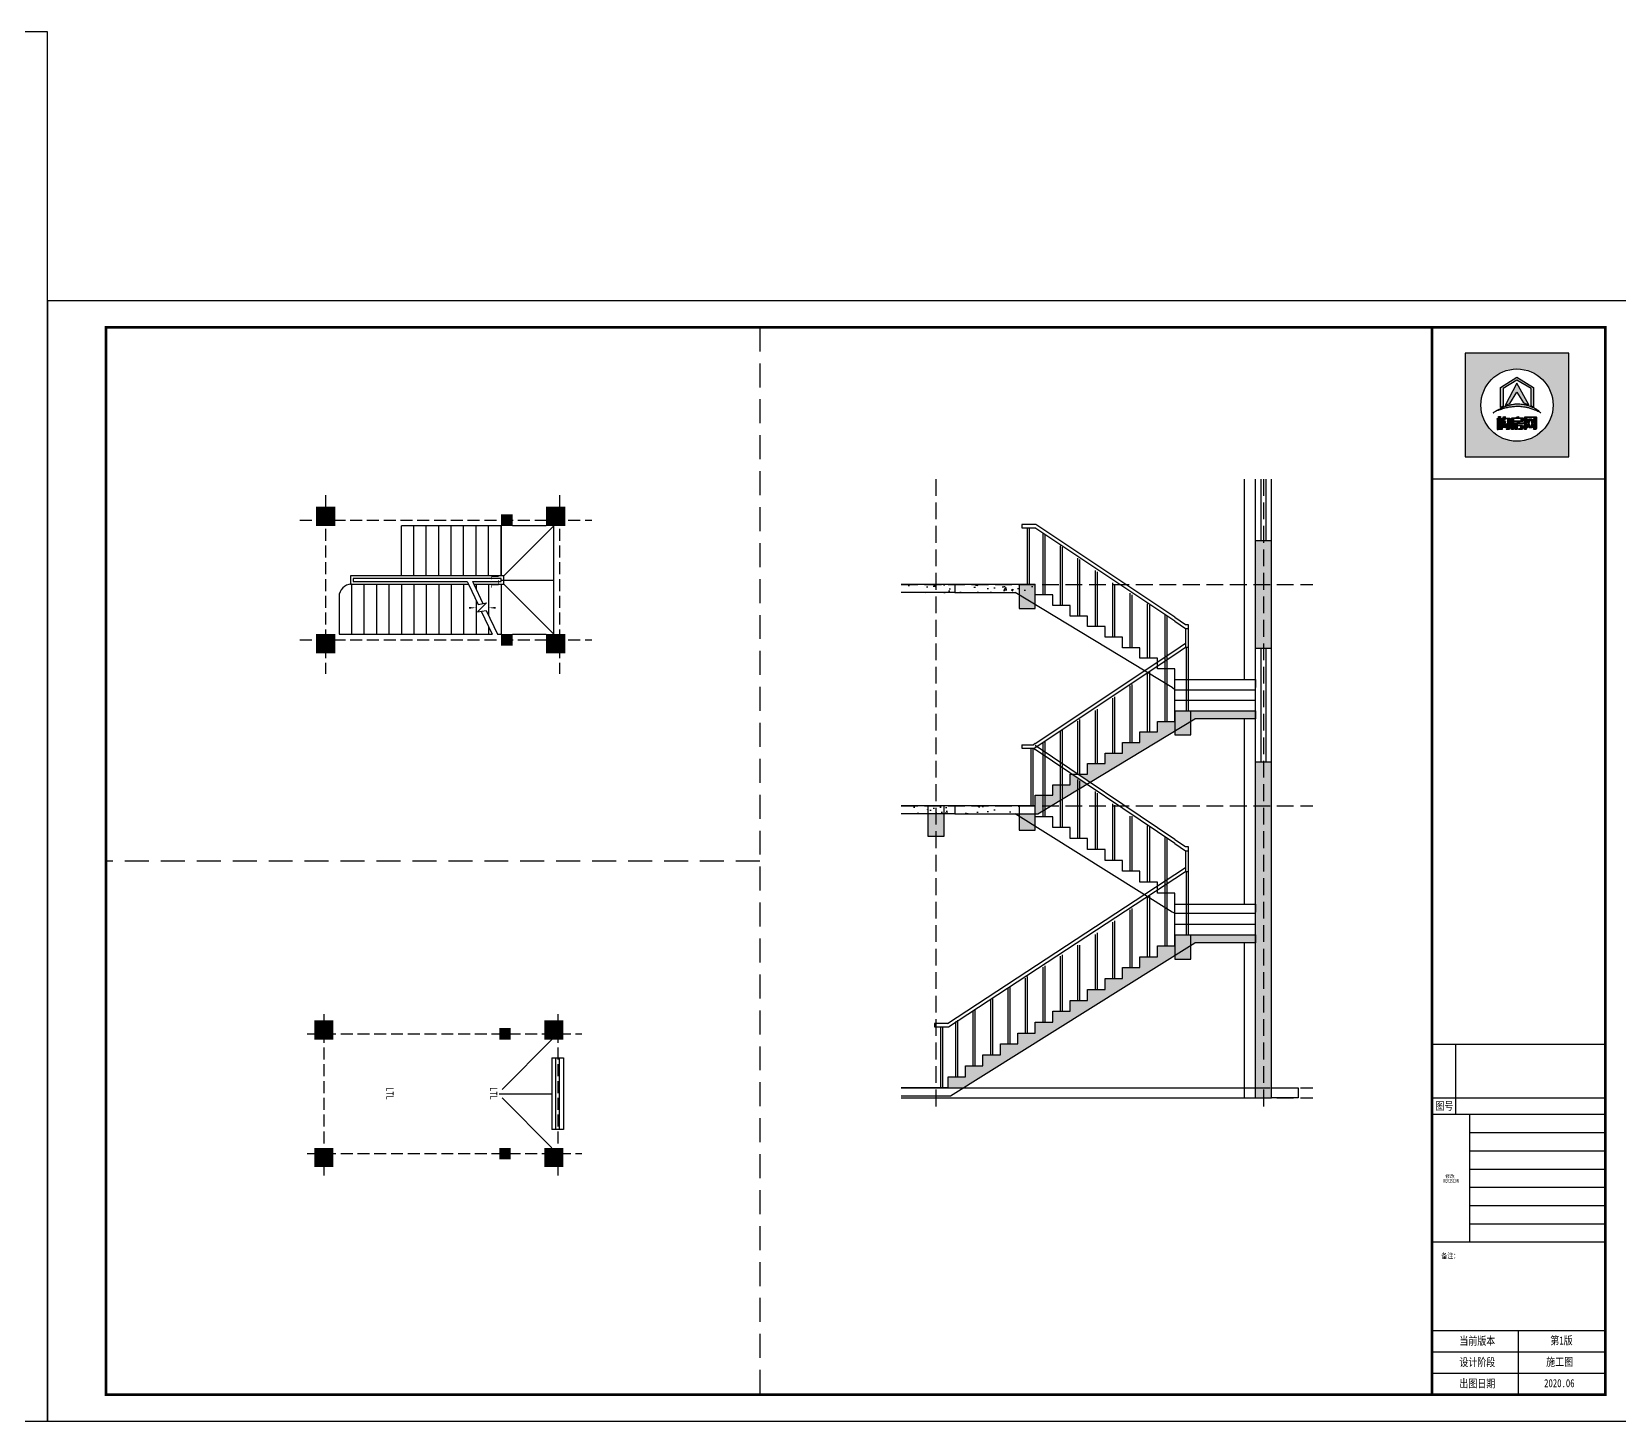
# Model space of a CAD drawing. Header units: millimetres. Extents: x -807114 to 146922, y -468455 to -61603.
# Drawn here: x 5640 to 38768, y -238672 to -209681 of the extents above; entities that cross this region are included whole.
import ezdxf
from ezdxf.enums import TextEntityAlignment as Align

# ---------------------------------------------------------------- set-up
doc = ezdxf.new("R2010")
doc.units = ezdxf.units.MM
doc.header["$LTSCALE"] = 1000
doc.linetypes.add('DASH', pattern=[0.35, 0.25, -0.1])
doc.linetypes.add('HIDDENX2', pattern=[0.75, 0.5, -0.25])
for name, color, linetype in [('PUB_TEXT', 3, 'Continuous'), ('PUB_TITLE', 4, 'Continuous'), ('建-剖-楼梯', 9, 'Continuous'), ('建-楼梯', 2, 'Continuous'), ('建-窗', 4, 'Continuous'), ('建-立-扶手', 3, 'Continuous'), ('建-立-栏杆', 163, 'Continuous'), ('建-立-楼梯', 2, 'Continuous'), ('建-箭头', 3, 'Continuous'), ('建-轴', 1, 'Continuous')]:
    doc.layers.add(name, color=color, linetype=linetype)
doc.layers.add('建-层线', color=251, linetype='Continuous', plot=False)
doc.styles.add('_宋体', font='', dxfattribs={"width": 0.8})
doc.styles.add('ZDBOX', font='simsun.ttc', dxfattribs={"width": 0.7})
doc.styles.add('宋体', font='simsun.ttc', dxfattribs={"width": 0.8})
doc.styles.get('_宋体').set_extended_font_data('SimSun')
pattern_1 = [(50, (81025.6, 0.16), (286.90407, -25.10085), [30, -330]), (355, (81025.6, 0.16), (-55.50053, 300.87685), [24, -264]), (100.4514, (81049.51, -1.93), (231.40375, 275.77582), [25.49608, -280.45684]), (46.1842, (81025.6, 80.16), (426.8964, -66.2076), [45, -495]), (96.6356, (81061.2, 74.64), (373.8651, 389.64715), [38.2441, -420.6852]), (351.1842, (81025.6, 80.16), (373.8648, 389.6474), [36, -396]), (21, (81065.6, 60.16), (238.76282, -161.04756), [30, -330]), (326, (81065.6, 60.16), (97.32613, 290.06), [24, -264]), (71.4514, (81085.5, 46.74), (336.08905, 129.0122), [25.49608, -280.45684]), (37.5, (81025.61, 0.16), (4.86394, 133.15754), [0, -260.8, 0, -268, 0, -265]), (7.5, (81025.6, 0.16), (105.227815, 157.764685), [0, -152.8, 0, -254.8, 0, -101]), (327.5, (80936.41, 0.16), (213.528974, -9.02195), [0, -100, 0, -312, 0, -414]), (317.5, (80896.4, 0.16), (233.27447, 40.042), [0, -130, 0, -207.2, 0, -294])]

# ---------------------------------------------------------------- blocks, each defined once
blk = doc.blocks.new('sadasfafa')
h = blk.add_hatch(color=252)
h.dxf.hatch_style = 1
h.paths.add_polyline_path([(1853311, -2488040), (1853311, -2490368), (1855639, -2490368), (1855639, -2488040)])
h.paths.add_polyline_path([(1855286, -2489204, 1), (1853664, -2489204, 1)], flags=16)
edge = h.paths.add_edge_path(flags=0)
edge.add_spline(control_points=[(1853945, -2489376), (1853935, -2489385), (1854022, -2489327), (1854064, -2489324), (1854178, -2489280), (1854273, -2489257), (1854375, -2489242), (1854470, -2489236), (1854555, -2489239), (1854630, -2489250), (1854700, -2489259), (1854781, -2489280), (1854854, -2489303), (1854917, -2489335), (1854967, -2489354), (1854993, -2489368), (1855014, -2489382), (1854982, -2489354), (1854965, -2489332), (1854910, -2489297), (1854854, -2489260), (1854784, -2489234), (1854713, -2489206), (1854640, -2489189), (1854569, -2489179), (1854497, -2489176), (1854414, -2489178), (1854321, -2489198), (1854229, -2489222), (1854147, -2489257), (1854080, -2489292), (1854021, -2489325), (1853977, -2489352), (1853953, -2489369), (1853945, -2489376)], knot_values=[0, 0, 0, 0, 114.670179, 423.637006, 763.89867, 1083.683754, 1343.405239, 1688.07646, 1952.326814, 2113.699055, 2375.693807, 2595.188681, 2872.839541, 3068.155951, 3238.592156, 3348.056762, 3361.095167, 3431.805845, 3527.265261, 3733.200323, 3952.805082, 4160.23278, 4398.128766, 4650.488133, 4837.16968, 5050.428326, 5308.684497, 5588.159898, 5913.430939, 6163.12325, 6398.139207, 6601.625078, 6772.549769, 6871.149972, 6871.149972, 6871.149972, 6871.149972], degree=3, periodic=1)
h.paths.add_polyline_path([(1854530, -2489580), (1854534, -2489580), (1854534, -2489603), (1854618, -2489603), (1854618, -2489621), (1854481, -2489621), (1854481, -2489650), (1854589, -2489650), (1854599, -2489656), (1854606, -2489666), (1854606, -2489733), (1854600, -2489742), (1854590, -2489750), (1854506, -2489750), (1854514, -2489740), (1854518, -2489731), (1854552, -2489731), (1854558, -2489728), (1854560, -2489721), (1854560, -2489675), (1854558, -2489670), (1854553, -2489667), (1854481, -2489667), (1854481, -2489750), (1854436, -2489750), (1854436, -2489626), (1854433, -2489621), (1854406, -2489621), (1854406, -2489603), (1854488, -2489603), (1854488, -2489590)], flags=0)
h.paths.add_polyline_path([(1854486, -2489468), (1854506, -2489461), (1854506, -2489485), (1854510, -2489489), (1854601, -2489489), (1854609, -2489494), (1854615, -2489502), (1854615, -2489556), (1854607, -2489564), (1854599, -2489569), (1854401, -2489569), (1854394, -2489573), (1854394, -2489750), (1854349, -2489750), (1854349, -2489504), (1854355, -2489495), (1854367, -2489489), (1854462, -2489489), (1854462, -2489474)], flags=0)
h.paths.add_polyline_path([(1854394, -2489554), (1854394, -2489512), (1854404, -2489506), (1854562, -2489506), (1854570, -2489513), (1854570, -2489554)], flags=0)
h.paths.add_polyline_path([(1854214, -2489569), (1854203, -2489632), (1854193, -2489683), (1854194, -2489689), (1854218, -2489689), (1854220, -2489683), (1854214, -2489633), (1854254, -2489614), (1854263, -2489686), (1854263, -2489700), (1854255, -2489709), (1854159, -2489709), (1854150, -2489702), (1854148, -2489692), (1854173, -2489569)], flags=0)
h.paths.add_polyline_path([(1854187, -2489466), (1854213, -2489458), (1854207, -2489496), (1854296, -2489496), (1854305, -2489498), (1854312, -2489505), (1854314, -2489513), (1854314, -2489733), (1854310, -2489741), (1854301, -2489750), (1854231, -2489750), (1854238, -2489741), (1854243, -2489730), (1854261, -2489730), (1854268, -2489727), (1854270, -2489720), (1854270, -2489531), (1854270, -2489526), (1854267, -2489521), (1854260, -2489516), (1854202, -2489516), (1854201, -2489534), (1854196, -2489558), (1854150, -2489558), (1854159, -2489535), (1854165, -2489504), (1854167, -2489471)], flags=0)
h.paths.add_polyline_path([(1854140, -2489544), (1854140, -2489750), (1854114, -2489750), (1854114, -2489544)], flags=0)
h.paths.add_polyline_path([(1854056, -2489544), (1854053, -2489750), (1854031, -2489750), (1854031, -2489544)], flags=0)
h.paths.add_polyline_path([(1854107, -2489459), (1854107, -2489508), (1854139, -2489508), (1854139, -2489527), (1854107, -2489527), (1854107, -2489750), (1854062, -2489750), (1854062, -2489527), (1854029, -2489527), (1854029, -2489508), (1854062, -2489508), (1854062, -2489459)], flags=0)
h.paths.add_polyline_path([(1854209, -2489211), (1854471, -2488714), (1854743, -2489200), (1854618, -2489155), (1854470, -2488913), (1854318, -2489172)], flags=0)
h.paths.add_polyline_path([(1854102, -2488808), (1854470, -2488575), (1854848, -2488810), (1854848, -2489247), (1854790, -2489223), (1854790, -2488832), (1854471, -2488643), (1854168, -2488829), (1854168, -2489231), (1854102, -2489257)], flags=0)
h.paths.add_polyline_path([(1854685, -2489750), (1854641, -2489750), (1854641, -2489488), (1854641, -2489484), (1854646, -2489475), (1854656, -2489467), (1854898, -2489467), (1854907, -2489471), (1854916, -2489478), (1854916, -2489731), (1854908, -2489743), (1854902, -2489750), (1854847, -2489750), (1854858, -2489732), (1854866, -2489731), (1854869, -2489724), (1854869, -2489718), (1854867, -2489718), (1854836, -2489718), (1854826, -2489684), (1854814, -2489718), (1854746, -2489718), (1854736, -2489684), (1854722, -2489718), (1854689, -2489718), (1854689, -2489709), (1854691, -2489709), (1854720, -2489621), (1854685, -2489512)], flags=0)
h.paths.add_polyline_path([(1854779, -2489518), (1854809, -2489621), (1854781, -2489709), (1854777, -2489709), (1854750, -2489621), (1854775, -2489518)], flags=0)
h = blk.add_hatch(color=7)
h.dxf.hatch_style = 1
h.paths.add_polyline_path([(1854102, -2489257), (1854168, -2489231), (1854168, -2488829), (1854471, -2488643), (1854790, -2488832), (1854790, -2489223), (1854848, -2489247), (1854848, -2488810), (1854470, -2488575), (1854102, -2488808)])
h = blk.add_hatch(color=7)
h.dxf.hatch_style = 1
h.paths.add_polyline_path([(1854318, -2489172), (1854470, -2488913), (1854618, -2489155), (1854743, -2489200), (1854471, -2488714), (1854209, -2489211)])
h = blk.add_hatch(color=7)
h.dxf.hatch_style = 1
edge = h.paths.add_edge_path()
edge.add_spline(control_points=[(1853945, -2489376), (1853953, -2489369), (1853977, -2489352), (1854021, -2489325), (1854080, -2489292), (1854147, -2489257), (1854229, -2489222), (1854321, -2489198), (1854414, -2489178), (1854497, -2489176), (1854569, -2489179), (1854640, -2489189), (1854713, -2489206), (1854784, -2489234), (1854854, -2489260), (1854910, -2489297), (1854965, -2489332), (1854982, -2489354), (1855014, -2489382), (1854993, -2489368), (1854967, -2489354), (1854917, -2489335), (1854854, -2489303), (1854781, -2489280), (1854700, -2489259), (1854630, -2489250), (1854555, -2489239), (1854470, -2489236), (1854375, -2489242), (1854273, -2489257), (1854178, -2489280), (1854064, -2489324), (1854022, -2489327), (1853935, -2489385), (1853945, -2489376)], knot_values=[0, 0, 0, 0, 98.600203, 269.524894, 473.010766, 708.026723, 957.719033, 1282.990074, 1562.465475, 1820.721647, 2033.980292, 2220.661839, 2473.021206, 2710.917192, 2918.34489, 3137.949649, 3343.884711, 3439.344127, 3510.054805, 3523.09321, 3632.557816, 3802.994021, 3998.310431, 4275.961291, 4495.456165, 4757.450917, 4918.823158, 5183.073513, 5527.744733, 5787.466218, 6107.251302, 6447.512966, 6756.479793, 6871.149972, 6871.149972, 6871.149972, 6871.149972], degree=3, periodic=1)
h = blk.add_hatch(color=7)
h.dxf.hatch_style = 1
h.paths.add_polyline_path([(1854062, -2489459), (1854062, -2489508), (1854029, -2489508), (1854029, -2489527), (1854062, -2489527), (1854062, -2489750), (1854107, -2489750), (1854107, -2489527), (1854139, -2489527), (1854139, -2489508), (1854107, -2489508), (1854107, -2489459)])
h = blk.add_hatch(color=7)
h.dxf.hatch_style = 1
h.paths.add_polyline_path([(1854031, -2489544), (1854031, -2489750), (1854053, -2489750), (1854056, -2489544)])
h = blk.add_hatch(color=7)
h.dxf.hatch_style = 1
h.paths.add_polyline_path([(1854114, -2489544), (1854114, -2489750), (1854140, -2489750), (1854140, -2489544)])
h = blk.add_hatch(color=7)
h.dxf.hatch_style = 1
h.paths.add_polyline_path([(1854167, -2489471), (1854165, -2489504), (1854159, -2489535), (1854150, -2489558), (1854196, -2489558), (1854201, -2489534), (1854202, -2489516), (1854260, -2489516), (1854267, -2489521), (1854270, -2489526), (1854270, -2489531), (1854270, -2489720), (1854268, -2489727), (1854261, -2489730), (1854243, -2489730), (1854238, -2489741), (1854231, -2489750), (1854301, -2489750), (1854310, -2489741), (1854314, -2489733), (1854314, -2489513), (1854312, -2489505), (1854305, -2489498), (1854296, -2489496), (1854207, -2489496), (1854213, -2489458), (1854187, -2489466)])
h = blk.add_hatch(color=7)
h.dxf.hatch_style = 1
h.paths.add_polyline_path([(1854462, -2489474), (1854462, -2489489), (1854367, -2489489), (1854355, -2489495), (1854349, -2489504), (1854349, -2489750), (1854394, -2489750), (1854394, -2489573), (1854401, -2489569), (1854599, -2489569), (1854607, -2489564), (1854615, -2489556), (1854615, -2489502), (1854609, -2489494), (1854601, -2489489), (1854510, -2489489), (1854506, -2489485), (1854506, -2489461), (1854486, -2489468)])
h.paths.add_polyline_path([(1854394, -2489554), (1854394, -2489512), (1854404, -2489506), (1854562, -2489506), (1854570, -2489513), (1854570, -2489554)], flags=16)
h = blk.add_hatch(color=7)
h.dxf.hatch_style = 1
h.paths.add_polyline_path([(1854685, -2489512), (1854685, -2489493), (1854693, -2489483), (1854862, -2489483), (1854869, -2489491), (1854869, -2489724), (1854866, -2489731), (1854858, -2489732), (1854847, -2489750), (1854902, -2489750), (1854908, -2489743), (1854916, -2489731), (1854916, -2489478), (1854907, -2489471), (1854898, -2489467), (1854656, -2489467), (1854646, -2489475), (1854641, -2489484), (1854641, -2489488), (1854641, -2489750), (1854685, -2489750)])
h = blk.add_hatch(color=7)
h.dxf.hatch_style = 1
h.paths.add_polyline_path([(1854866, -2489709), (1854840, -2489621), (1854866, -2489512), (1854836, -2489512), (1854824, -2489558), (1854808, -2489512), (1854745, -2489512), (1854734, -2489557), (1854719, -2489512), (1854689, -2489512), (1854720, -2489621), (1854691, -2489709), (1854689, -2489709), (1854689, -2489710), (1854689, -2489718), (1854722, -2489718), (1854736, -2489684), (1854746, -2489718), (1854814, -2489718), (1854826, -2489684), (1854836, -2489718), (1854867, -2489718), (1854867, -2489709)])
h.paths.add_polyline_path([(1854779, -2489518), (1854809, -2489621), (1854781, -2489709), (1854777, -2489709), (1854750, -2489621), (1854775, -2489518)], flags=16)
h = blk.add_hatch(color=7)
h.dxf.hatch_style = 1
h.paths.add_polyline_path([(1854173, -2489569), (1854148, -2489692), (1854150, -2489702), (1854159, -2489709), (1854255, -2489709), (1854263, -2489700), (1854263, -2489686), (1854254, -2489614), (1854214, -2489633), (1854220, -2489683), (1854218, -2489689), (1854194, -2489689), (1854193, -2489683), (1854203, -2489632), (1854214, -2489569)])
h = blk.add_hatch(color=7)
h.dxf.hatch_style = 1
h.paths.add_polyline_path([(1854488, -2489590), (1854488, -2489603), (1854406, -2489603), (1854406, -2489621), (1854433, -2489621), (1854436, -2489626), (1854436, -2489750), (1854481, -2489750), (1854481, -2489667), (1854553, -2489667), (1854558, -2489670), (1854560, -2489675), (1854560, -2489721), (1854558, -2489728), (1854552, -2489731), (1854518, -2489731), (1854514, -2489740), (1854506, -2489750), (1854590, -2489750), (1854600, -2489742), (1854606, -2489733), (1854606, -2489666), (1854599, -2489656), (1854589, -2489650), (1854481, -2489650), (1854481, -2489621), (1854618, -2489621), (1854618, -2489603), (1854534, -2489603), (1854534, -2489580), (1854530, -2489580)])
for points in [[(1855639, -2488040), (1853311, -2488040), (1853311, -2490368), (1855639, -2490368)], [(1854102, -2489257), (1854102, -2488808), (1854470, -2488575), (1854848, -2488810), (1854848, -2489247), (1854790, -2489223), (1854790, -2488832), (1854471, -2488643), (1854168, -2488829), (1854168, -2489231)], [(1854209, -2489211), (1854318, -2489172), (1854470, -2488913), (1854618, -2489155), (1854743, -2489200), (1854471, -2488714)], [(1854062, -2489459), (1854107, -2489459), (1854107, -2489508), (1854139, -2489508), (1854139, -2489527), (1854107, -2489527), (1854107, -2489750), (1854062, -2489750), (1854062, -2489527), (1854029, -2489527), (1854029, -2489508), (1854062, -2489508)], [(1854056, -2489544), (1854031, -2489544), (1854031, -2489750), (1854053, -2489750)], [(1854114, -2489544), (1854140, -2489544), (1854140, -2489750), (1854114, -2489750)], [(1854462, -2489474), (1854486, -2489468), (1854506, -2489461), (1854506, -2489485), (1854510, -2489489), (1854601, -2489489), (1854609, -2489494), (1854615, -2489502), (1854615, -2489556), (1854607, -2489564), (1854599, -2489569), (1854401, -2489569), (1854394, -2489573), (1854394, -2489750), (1854349, -2489750), (1854349, -2489504), (1854355, -2489495), (1854367, -2489489), (1854462, -2489489)], [(1854394, -2489554), (1854570, -2489554), (1854570, -2489513), (1854562, -2489506), (1854404, -2489506), (1854394, -2489512)], [(1854641, -2489750), (1854641, -2489488), (1854641, -2489484), (1854646, -2489475), (1854656, -2489467), (1854898, -2489467), (1854907, -2489471), (1854916, -2489478), (1854916, -2489731), (1854908, -2489743), (1854902, -2489750), (1854847, -2489750), (1854858, -2489732), (1854866, -2489731), (1854869, -2489724), (1854869, -2489491), (1854862, -2489483), (1854693, -2489483), (1854685, -2489493), (1854685, -2489750)], [(1854775, -2489518), (1854779, -2489518), (1854809, -2489621), (1854781, -2489709), (1854777, -2489709), (1854750, -2489621)], [(1854488, -2489590), (1854530, -2489580), (1854534, -2489580), (1854534, -2489603), (1854618, -2489603), (1854618, -2489621), (1854481, -2489621), (1854481, -2489650), (1854589, -2489650), (1854599, -2489656), (1854606, -2489666), (1854606, -2489733), (1854600, -2489742), (1854590, -2489750), (1854506, -2489750), (1854514, -2489740), (1854518, -2489731), (1854552, -2489731), (1854558, -2489728), (1854560, -2489721), (1854560, -2489675), (1854558, -2489670), (1854553, -2489667), (1854481, -2489667), (1854481, -2489750), (1854436, -2489750), (1854436, -2489626), (1854433, -2489621), (1854406, -2489621), (1854406, -2489603), (1854488, -2489603)]]:
    blk.add_lwpolyline(points, close=True)
for points in [[(1854167, -2489471), (1854187, -2489466), (1854213, -2489458), (1854207, -2489496), (1854296, -2489496), (1854305, -2489498), (1854312, -2489505), (1854314, -2489513), (1854314, -2489733), (1854310, -2489741), (1854301, -2489750), (1854231, -2489750), (1854238, -2489741), (1854243, -2489730), (1854261, -2489730), (1854268, -2489727), (1854270, -2489720), (1854270, -2489531), (1854270, -2489526), (1854267, -2489521), (1854260, -2489516), (1854202, -2489516), (1854201, -2489534), (1854196, -2489558), (1854150, -2489558), (1854150, -2489558), (1854159, -2489535), (1854165, -2489504), (1854167, -2489471)], [(1854866, -2489709), (1854866, -2489709), (1854867, -2489709), (1854867, -2489718), (1854836, -2489718), (1854826, -2489684), (1854814, -2489718), (1854746, -2489718), (1854736, -2489684), (1854722, -2489718), (1854689, -2489718), (1854689, -2489710), (1854689, -2489709), (1854691, -2489709), (1854720, -2489621), (1854689, -2489512)], [(1854173, -2489569), (1854214, -2489569), (1854203, -2489632), (1854193, -2489683), (1854194, -2489689), (1854218, -2489689), (1854220, -2489683), (1854214, -2489633), (1854254, -2489614), (1854263, -2489686), (1854263, -2489700), (1854255, -2489709), (1854159, -2489709), (1854150, -2489702), (1854148, -2489692), (1854173, -2489569)]]:
    blk.add_lwpolyline(points)
at = {"color": 7}
blk.add_lwpolyline([(1854689, -2489512), (1854719, -2489512), (1854734, -2489557), (1854745, -2489512), (1854808, -2489512), (1854824, -2489558), (1854836, -2489512), (1854866, -2489512), (1854840, -2489621), (1854866, -2489709)], dxfattribs=at)
blk.add_circle((1854475, -2489204), 811)
at = {"start_tangent": (-0.74079, -0.671736), "end_tangent": (-0.74079, -0.671736)}
blk.add_spline([(1853945, -2489376), (1853977, -2489357), (1854071, -2489318), (1854178, -2489282), (1854280, -2489257), (1854365, -2489245), (1854479, -2489238), (1854566, -2489241), (1854619, -2489248), (1854704, -2489261), (1854775, -2489279), (1854861, -2489308), (1854920, -2489335), (1854972, -2489357), (1855003, -2489375), (1855007, -2489377), (1854990, -2489361), (1854968, -2489339), (1854913, -2489299), (1854851, -2489261), (1854787, -2489235), (1854714, -2489208), (1854633, -2489189), (1854572, -2489180), (1854501, -2489177), (1854416, -2489181), (1854326, -2489198), (1854222, -2489227), (1854146, -2489259), (1854077, -2489294), (1854019, -2489327), (1853971, -2489357), (1853945, -2489376)], degree=3, dxfattribs=at)
blk = doc.blocks.new('WINDOW2DLIB$DYNSTYLE$00000005')
at = {"color": 0}
for points in [[(-0.5, 0.5), (-0.5, -0.5)], [(-0.5, 0.5), (0.5, 0.5)], [(0.5, -0.5), (0.5, 0.5)], [(0.5, 0.167), (-0.5, 0.167)], [(0.5, -0.167), (-0.5, -0.167)], [(-0.5, -0.5), (0.5, -0.5)]]:
    blk.add_lwpolyline(points, dxfattribs=at)
blk = doc.blocks.new('afasdfasdfasdff')
h = blk.add_hatch()
h.set_pattern_fill('AR-SAND', color=251, scale=30)
h.set_pattern_definition([(37.5, (81025.606, 0.16), (-2.400047, 73.411986), [0, -57.912, 0, -64.77, 0, -61.9125]), (7.5, (81025.61, 0.16), (67.428492, 107.523765), [0, -31.242, 0, -52.197, 0, -20.0025]), (327.5, (80978.74, 0.16), (118.648856, 0.215578), [0, -19.05, 0, -68.58, 0, -89.535]), (317.5, (80978.74, 0.16), (114.53347, 33.4394), [0, -9.525, 0, -44.958, 0, -51.435])])
h.paths.add_polyline_path([(31775, -231062), (31535, -231062), (31535, -231212), (31775, -231212)])
h.paths.add_polyline_path([(31535, -228905), (31535, -231062), (31775, -231062), (31775, -226862), (31535, -226862), (31535, -228325), (31535, -228445), (31535, -228461), (31535, -228623), (31535, -228785)])
h.paths.add_polyline_path([(31535, -226212), (31535, -226862), (31775, -226862), (31775, -226212), (31695, -226212), (31615, -226212)])
h.paths.add_polyline_path([(31775, -224512), (31775, -223562), (31535, -223562), (31535, -224512), (31615, -224512), (31695, -224512)])
h.paths.add_polyline_path([(31775, -223562), (31775, -222912), (31695, -222912), (31615, -222912), (31535, -222912), (31535, -223562)])
h = blk.add_hatch()
h.set_pattern_fill('混凝土', color=253, scale=40, pattern_type=2)
h.set_pattern_definition(pattern_1)
edge = h.paths.add_edge_path()
edge.add_line((26256, -223562), (27055, -223562))
edge.add_line((27957, -223682), (27055, -223682))
edge.add_line((27055, -223682), (27055, -223562))
edge.add_line((27055, -223562), (28255, -223562))
edge.add_line((28255, -223562), (28255, -223656))
edge.add_line((26256, -223682), (27055, -223682))
h = blk.add_hatch()
h.set_pattern_fill('混凝土', color=253, scale=40)
h.set_pattern_definition(pattern_1)
h.paths.add_polyline_path([(26655, -227312), (26895, -227312), (26895, -226982), (26655, -226982)])
h.paths.add_polyline_path([(28015, -227222), (28255, -227222), (28255, -227168), (28015, -227018)])
h.paths.add_polyline_path([(28255, -227024), (28255, -226982), (28015, -226982), (28015, -227018), (28255, -227168)])
h.paths.add_polyline_path([(30190, -228948), (30075, -228948), (30075, -229110), (29960, -229110), (29930, -229110), (29815, -229110), (29815, -229273), (29700, -229273), (29670, -229273), (29555, -229273), (29555, -229436), (29440, -229436), (29410, -229436), (29295, -229436), (29295, -229598), (29180, -229598), (29150, -229598), (29035, -229598), (29035, -229761), (28920, -229761), (28890, -229761), (28775, -229761), (28775, -229923), (28660, -229923), (28630, -229923), (28515, -229923), (28515, -230086), (28400, -230086), (28370, -230086), (28255, -230086), (28255, -230249), (28140, -230249), (28110, -230249), (27995, -230249), (27995, -230411), (27880, -230411), (27850, -230411), (27735, -230411), (27735, -230574), (27620, -230574), (27590, -230574), (27475, -230574), (27475, -230736), (27360, -230736), (27330, -230736), (27215, -230736), (27215, -230899), (27100, -230899), (27070, -230899), (26955, -230899), (26955, -231062), (27185, -231062), (30335, -229091), (30335, -228948), (30220, -228948)])
h.paths.add_polyline_path([(30335, -229145), (30575, -229145), (30575, -228941), (30335, -229091)])
h.paths.add_polyline_path([(30575, -228785), (30535, -228785), (30505, -228785), (30335, -228785), (30335, -228905), (30335, -228948), (30335, -229091), (30575, -228941)])
h.paths.add_polyline_path([(30633, -228905), (31375, -228905), (31375, -228785), (30575, -228785), (30575, -228941)])
h.paths.add_polyline_path([(31535, -228905), (31535, -228785), (31375, -228785), (31375, -228905)])
h.paths.add_polyline_path([(28255, -223719), (28255, -223656), (28255, -223562), (28166, -223562), (28136, -223562), (28015, -223562), (28015, -223717), (28255, -223862)])
h.paths.add_polyline_path([(28015, -223922), (28255, -223922), (28255, -223862), (28015, -223717)])
h.paths.add_polyline_path([(30335, -225806), (30575, -225806), (30575, -225601), (30335, -225746)])
h.paths.add_polyline_path([(30575, -225446), (30535, -225446), (30505, -225446), (30335, -225446), (30335, -225540), (30335, -225603), (30335, -225746), (30575, -225601)])
h.paths.add_polyline_path([(30633, -225566), (31375, -225566), (31535, -225566), (31535, -225446), (30575, -225446), (30575, -225601)])
h.paths.add_polyline_path([(30190, -225603), (30075, -225603), (30075, -225760), (29960, -225760), (29930, -225760), (29815, -225760), (29815, -225918), (29700, -225918), (29670, -225918), (29555, -225918), (29555, -226075), (29440, -226075), (29410, -226075), (29295, -226075), (29295, -226232), (29180, -226232), (29150, -226232), (29035, -226232), (29035, -226390), (28920, -226390), (28891, -226390), (29071, -226511), (30335, -225746), (30335, -225603), (30220, -225603)])
h.paths.add_polyline_path([(28890, -226620), (28920, -226602), (29024, -226539), (28801, -226390), (28775, -226390), (28775, -226547), (28660, -226547), (28660, -226760)])
h.paths.add_polyline_path([(28630, -226778), (28630, -226547), (28515, -226547), (28515, -226704), (28400, -226704), (28400, -226862), (28491, -226862)])
h.paths.add_polyline_path([(28255, -226704), (28255, -226862), (28370, -226862), (28370, -226704)])
h.paths.add_polyline_path([(28370, -226862), (28255, -226862), (28255, -226982), (28293, -226982), (28370, -226935)])
h = blk.add_hatch()
h.set_pattern_fill('混凝土', color=253, scale=40, pattern_type=2)
h.set_pattern_definition(pattern_1)
edge = h.paths.add_edge_path()
edge.add_line((26256, -226982), (27055, -226982))
edge.add_line((26256, -226862), (27055, -226862))
edge.add_line((28255, -226982), (27055, -226982))
edge.add_line((27055, -226982), (27055, -226862))
edge.add_line((27055, -226862), (28255, -226862))
for p, q in [((31375, -224978), (31375, -221991)), ((31535, -231212), (31535, -221991)), ((31775, -231212), (31775, -221991)), ((31775, -222462), (31775, -221991)), ((27055, -223562), (26256, -223562)), ((28015, -223562), (28015, -223922)), ((28255, -223922), (28255, -223562)), ((27055, -223682), (26256, -223682)), ((28015, -223922), (28255, -223922)), ((30335, -225446), (30335, -224978)), ((30335, -225132), (31535, -225132)), ((30335, -225289), (31535, -225289)), ((30335, -225446), (31535, -225446)), ((30335, -225446), (30335, -225806)), ((30575, -225806), (30575, -225446)), ((31375, -228325), (31375, -225566)), ((30335, -225806), (30575, -225806)), ((27055, -226862), (26256, -226862)), ((26655, -226862), (26655, -227312)), ((26895, -227312), (26895, -226862)), ((28015, -226862), (28015, -227222)), ((28255, -227222), (28255, -226862)), ((27055, -226982), (26256, -226982)), ((26655, -227312), (26895, -227312)), ((28015, -227222), (28255, -227222)), ((30335, -228785), (30335, -228325)), ((30335, -228461), (31535, -228461)), ((30335, -228623), (31535, -228623)), ((30335, -228785), (31535, -228785)), ((30335, -228785), (30335, -229145)), ((30575, -229145), (30575, -228785)), ((31375, -231212), (31375, -228905)), ((30335, -229145), (30575, -229145)), ((26256, -231062), (31535, -231062)), ((31775, -231062), (32175, -231062)), ((32175, -231062), (32175, -231212)), ((26256, -231212), (31775, -231212)), ((32175, -231212), (31775, -231212))]:
    blk.add_line(p, q)
at = {"color": 4}
for p, q in [((31615, -221991), (31615, -222912)), ((31695, -222912), (31695, -221991)), ((31615, -224512), (31615, -226212)), ((31695, -226212), (31695, -224512))]:
    blk.add_line(p, q, dxfattribs=at)
for points in [[(31775, -222912), (31535, -222912)], [(31535, -224512), (31775, -224512)], [(31775, -226212), (31535, -226212)]]:
    blk.add_lwpolyline(points, dxfattribs=at)
at = {"layer": '建-剖-楼梯'}
for p, q in [((30335, -224978), (31535, -224978)), ((30335, -228325), (31535, -228325)), ((30335, -228445), (30335, -228325)), ((31535, -228325), (31535, -228445))]:
    blk.add_line(p, q, dxfattribs=at)
at = {"layer": '建-剖-楼梯', "color": 4}
blk.add_line((31535, -224978), (31535, -225098), dxfattribs=at)
at = {"layer": '建-剖-楼梯'}
for points in [[(28255, -223656), (28255, -223562), (27055, -223562), (27055, -223682), (27957, -223682)], [(30335, -225132), (30297, -225098), (27957, -223682)], [(28255, -226862), (28255, -226704), (28515, -226704), (28515, -226547), (28775, -226547), (28775, -226390), (29035, -226390), (29035, -226232), (29295, -226232), (29295, -226075), (29555, -226075), (29555, -225918), (29815, -225918), (29815, -225760), (30075, -225760), (30075, -225603), (30335, -225603), (30335, -225446)], [(30335, -225540), (30335, -225446), (31535, -225446), (31535, -225566), (30633, -225566)], [(28255, -226982), (28293, -226982), (30633, -225566)], [(28255, -226982), (28255, -226862), (27055, -226862), (27055, -226982), (28255, -226982)], [(28255, -226862), (27055, -226862), (27055, -226982), (28255, -226982)], [(26955, -231062), (26955, -230899), (27215, -230899), (27215, -230736), (27475, -230736), (27475, -230574), (27735, -230574), (27735, -230411), (27995, -230411), (27995, -230249), (28255, -230249), (28255, -230086), (28515, -230086), (28515, -229923), (28775, -229923), (28775, -229761), (29035, -229761), (29035, -229598), (29295, -229598), (29295, -229436), (29555, -229436), (29555, -229273), (29815, -229273), (29815, -229110), (30075, -229110), (30075, -228948), (30335, -228948), (30335, -228785)], [(30335, -228905), (30335, -228785), (31535, -228785), (31535, -228905), (30633, -228905)], [(26955, -231182), (26993, -231182), (30633, -228905)], [(26955, -231062), (26256, -231062)], [(26256, -231182), (26955, -231182)]]:
    blk.add_lwpolyline(points, dxfattribs=at)
at = {"layer": '建-层线', "color": 252, "linetype": 'DASH'}
for p, q in [((26256, -223562), (32394, -223562)), ((26256, -226862), (32394, -226862)), ((26256, -231062), (32394, -231062)), ((26256, -231212), (32394, -231212))]:
    blk.add_line(p, q, dxfattribs=at)
at = {"layer": '建-立-扶手'}
for p, q in [((30335, -224110), (28248, -222717)), ((30335, -224050), (28263, -222667)), ((30335, -224050), (30495, -224157)), ((30335, -224110), (30495, -224217)), ((30495, -224157), (30535, -224157)), ((30495, -224217), (30535, -224217)), ((30495, -224217), (30495, -224499)), ((30535, -224157), (30535, -224217)), ((30535, -224217), (30535, -224499)), ((28255, -225934), (30335, -224546)), ((30335, -224546), (30495, -224439)), ((30335, -224606), (30495, -224499)), ((30495, -224499), (30535, -224499)), ((28255, -225994), (30335, -224606)), ((28055, -225953), (28227, -225953)), ((28055, -225953), (28055, -226003)), ((28255, -225934), (28227, -225953)), ((30335, -227363), (28255, -225962)), ((28255, -225962), (28279, -225978)), ((28055, -226003), (28242, -226003)), ((28227, -226003), (28255, -226022)), ((28255, -225994), (28242, -226003)), ((30335, -227423), (28255, -226022)), ((30335, -227363), (30495, -227470)), ((30335, -227423), (30495, -227530)), ((30495, -227470), (30535, -227470)), ((30495, -227530), (30535, -227530)), ((30495, -227530), (30495, -227840)), ((30535, -227470), (30535, -227530)), ((30535, -227530), (30535, -227840)), ((30335, -227885), (30495, -227780)), ((30335, -227945), (30495, -227840)), ((30495, -227840), (30535, -227840)), ((26948, -230104), (30335, -227885)), ((26963, -230154), (30335, -227945))]:
    blk.add_line(p, q, dxfattribs=at)
for points in [[(28263, -222667), (28055, -222667), (28055, -222717), (28248, -222717)], [(26948, -230104), (26755, -230104), (26755, -230154), (26963, -230154)]]:
    blk.add_lwpolyline(points, dxfattribs=at)
at = {"layer": '建-立-栏杆'}
for p, q in [((28136, -222717), (28136, -223562)), ((28166, -222717), (28166, -223562)), ((28370, -223719), (28370, -222803)), ((28400, -223719), (28400, -222824)), ((28630, -223876), (28630, -222986)), ((28660, -223876), (28660, -223007)), ((28890, -224034), (28890, -223169)), ((28920, -224034), (28920, -223191)), ((29150, -224191), (29150, -223353)), ((29180, -224191), (29180, -223374)), ((29410, -224348), (29410, -223536)), ((29440, -224348), (29440, -223557)), ((29670, -224506), (29670, -223693)), ((29700, -224506), (29700, -223715)), ((29930, -224663), (29930, -223851)), ((29960, -224663), (29960, -223872)), ((30190, -224820), (30190, -224008)), ((30220, -224820), (30220, -224029)), ((30505, -224499), (30505, -225446)), ((30535, -224499), (30535, -225446)), ((30190, -225603), (30190, -224708)), ((30220, -225603), (30220, -224687)), ((29930, -225760), (29930, -224891)), ((29960, -225760), (29960, -224870)), ((29410, -226075), (29410, -225258)), ((29440, -226075), (29440, -225237)), ((29670, -225918), (29670, -225075)), ((29700, -225918), (29700, -225053)), ((29150, -226232), (29150, -225441)), ((29180, -226232), (29180, -225420)), ((28660, -226547), (28660, -225735)), ((28890, -226390), (28890, -225599)), ((28920, -226390), (28920, -225577)), ((28370, -226704), (28370, -225913)), ((28400, -226704), (28400, -225892)), ((28630, -226547), (28630, -225756)), ((28187, -226003), (28187, -226862)), ((28217, -226003), (28217, -226862)), ((28370, -227024), (28370, -226102)), ((28400, -227024), (28400, -226124)), ((28630, -227187), (28630, -226285)), ((28660, -227187), (28660, -226306)), ((28890, -227350), (28890, -226468)), ((28920, -227350), (28920, -226489)), ((29150, -227512), (29150, -226650)), ((29180, -227512), (29180, -226671)), ((29410, -227675), (29410, -226833)), ((29440, -227675), (29440, -226854)), ((29670, -227837), (29670, -227016)), ((29700, -227837), (29700, -227017)), ((29930, -228000), (29930, -227158)), ((29960, -228000), (29960, -227179)), ((30190, -228163), (30190, -227321)), ((30220, -228163), (30220, -227342)), ((30505, -227840), (30505, -228785)), ((30535, -227840), (30535, -228785)), ((30190, -228948), (30190, -228047)), ((30220, -228948), (30220, -228026)), ((29930, -229110), (29930, -228230)), ((29960, -229110), (29960, -228209)), ((29440, -229436), (29440, -228574)), ((29670, -229273), (29670, -228412)), ((29700, -229273), (29700, -228391)), ((29150, -229598), (29150, -228777)), ((29180, -229598), (29180, -228756)), ((29410, -229436), (29410, -228595)), ((28890, -229761), (28890, -228940)), ((28920, -229761), (28920, -228939)), ((28370, -230086), (28370, -229265)), ((28400, -230086), (28400, -229244)), ((28630, -229923), (28630, -229103)), ((28660, -229923), (28660, -229082)), ((28110, -230249), (28110, -229428)), ((28140, -230249), (28140, -229407)), ((27590, -230574), (27590, -229753)), ((27620, -230574), (27620, -229732)), ((27850, -230411), (27850, -229590)), ((27880, -230411), (27880, -229569)), ((27330, -230736), (27330, -229916)), ((27360, -230736), (27360, -229895)), ((26844, -230154), (26844, -231062)), ((26874, -230154), (26874, -231062)), ((27070, -230899), (27070, -230078)), ((27100, -230899), (27100, -230057))]:
    blk.add_line(p, q, dxfattribs=at)
at = {"layer": '建-立-楼梯'}
for points in [[(30335, -224978), (30335, -224820), (30075, -224820), (30075, -224663), (29815, -224663), (29815, -224506), (29555, -224506), (29555, -224348), (29295, -224348), (29295, -224191), (29035, -224191), (29035, -224034), (28775, -224034), (28775, -223876), (28515, -223876), (28515, -223719), (28255, -223719), (28255, -223562)], [(30335, -228325), (30335, -228163), (30075, -228163), (30075, -228000), (29815, -228000), (29815, -227837), (29555, -227837), (29555, -227675), (29295, -227675), (29295, -227512), (29035, -227512), (29035, -227350), (28775, -227350), (28775, -227187), (28515, -227187), (28515, -227024), (28255, -227024), (28255, -226862)], [(30335, -228461), (30297, -228445), (27957, -226982)]]:
    blk.add_lwpolyline(points, dxfattribs=at)
at = {"layer": '建-轴', "linetype": 'DASH'}
for p, q in [((26775, -221991), (26775, -231435)), ((31655, -221991), (31655, -231435))]:
    blk.add_line(p, q, dxfattribs=at)

msp = doc.modelspace()

# ---------------------------------------------------------------- hatches: boundary and pattern name
h = msp.add_hatch(color=251)
h.dxf.hatch_style = 1
h.paths.add_polyline_path([(11572.8, -219590.1), (11572.8, -219990.1), (11972.8, -219990.1), (11972.8, -219590.1)])
h = msp.add_hatch(color=251)
h.dxf.hatch_style = 1
h.paths.add_polyline_path([(16372.8, -219590.1), (16772.8, -219590.1), (16772.8, -219990.1), (16372.8, -219990.1)])
h = msp.add_hatch(color=256)
h.dxf.hatch_style = 1
h.paths.add_polyline_path([(15432.8, -219990.1), (15672.8, -219990.1), (15672.8, -219750.1), (15432.8, -219750.1)])
h = msp.add_hatch(color=251)
h.dxf.hatch_style = 1
h.paths.add_polyline_path([(11572.8, -222250.1), (11572.8, -222650.1), (11972.8, -222650.1), (11972.8, -222250.1)])
h = msp.add_hatch(color=256)
h.dxf.hatch_style = 1
h.paths.add_polyline_path([(15432.8, -222490.1), (15672.8, -222490.1), (15672.8, -222250.1), (15432.8, -222250.1)])
h = msp.add_hatch(color=251)
h.dxf.hatch_style = 1
h.paths.add_polyline_path([(16372.8, -222250.1), (16772.8, -222250.1), (16772.8, -222650.1), (16372.8, -222650.1)])
h = msp.add_hatch(color=251)
h.dxf.hatch_style = 1
h.paths.add_polyline_path([(11535.9, -230307.8), (11535.9, -230707.8), (11935.9, -230707.8), (11935.9, -230307.8)])
h = msp.add_hatch(color=256)
h.dxf.hatch_style = 1
h.paths.add_polyline_path([(15395.9, -230707.8), (15635.9, -230707.8), (15635.9, -230467.8), (15395.9, -230467.8)])
h = msp.add_hatch(color=251)
h.dxf.hatch_style = 1
h.paths.add_polyline_path([(16335.9, -230307.8), (16735.9, -230307.8), (16735.9, -230707.8), (16335.9, -230707.8)])
h = msp.add_hatch(color=251)
h.dxf.hatch_style = 1
h.paths.add_polyline_path([(11535.9, -232967.8), (11535.9, -233367.8), (11935.9, -233367.8), (11935.9, -232967.8)])
h = msp.add_hatch(color=256)
h.dxf.hatch_style = 1
h.paths.add_polyline_path([(15395.9, -233207.8), (15635.9, -233207.8), (15635.9, -232967.8), (15395.9, -232967.8)])
h = msp.add_hatch(color=251)
h.dxf.hatch_style = 1
h.paths.add_polyline_path([(16335.9, -232967.8), (16735.9, -232967.8), (16735.9, -233367.8), (16335.9, -233367.8)])

# ---------------------------------------------------------------- linework, layer by layer
at = {"color": 252, "linetype": 'HIDDENX2'}
for p, q in [((20834.8, -215850.5), (20834.8, -238115.6)), ((20834.8, -226983), (7188, -226983))]:
    msp.add_line(p, q, dxfattribs=at)
for p, q in [((35358.2, -232271), (35358.2, -230809.8)), ((34857.2, -231923.1), (38475.3, -231923.1))]:
    msp.add_line(p, q)
at = {"const_width": 27.8}
for points in [[(34857.2, -219012.6), (38475.3, -219012.6)], [(34857.2, -230809.8), (38475.3, -230809.8)], [(34857.2, -232271), (38475.3, -232271)], [(34857.2, -234930.6), (38475.3, -234930.6)]]:
    msp.add_lwpolyline(points, dxfattribs=at)
at = {"layer": 'PUB_TITLE'}
for p, q in [((34857.2, -236779.7), (38475.3, -236779.7)), ((36666.2, -238115.6), (36666.2, -236779.7)), ((34857.2, -237225), (38475.3, -237225)), ((34857.2, -237670.3), (38475.3, -237670.3))]:
    msp.add_line(p, q, dxfattribs=at)
for points in [[(-35033.5, -238672.2), (5968.2, -238672.2), (5968.2, -209681.1), (-35033.5, -209681.1)], [(5968.2, -238672.2), (39031.9, -238672.2), (39031.9, -215293.8), (5968.2, -215293.8)], [(7188, -238115.6), (38475.3, -238115.6), (38475.3, -215850.5), (7188, -215850.5)]]:
    msp.add_lwpolyline(points, close=True, dxfattribs=at)
at = {"layer": 'PUB_TITLE', "const_width": 55.7}
msp.add_lwpolyline([(7188, -238115.6), (38475.3, -238115.6), (38475.3, -215850.5), (7188, -215850.5)], close=True, dxfattribs=at)
msp.add_lwpolyline([(34857.2, -238115.6), (34857.2, -215850.5)], dxfattribs=at)
at = {"layer": 'PUB_TITLE'}
msp.add_lwpolyline([(34857.2, -234930.6), (38475.3, -234930.6)], dxfattribs=at)
for points in [[(35644.4, -232271), (35644.4, -232271), (35644.4, -234913.9), (35644.4, -234913.9)], [(35644.4, -232650.9), (35644.4, -232650.9), (37752.9, -232650.9), (38475.3, -232650.9)], [(35644.4, -233030.9), (35644.4, -233030.9), (37752.9, -233030.9), (38475.3, -233030.9)], [(35644.4, -233410.8), (35644.4, -233410.8), (37752.9, -233410.8), (38475.3, -233410.8)], [(35644.4, -233790.7), (35644.4, -233790.7), (37752.9, -233790.7), (38475.3, -233790.7)], [(35644.4, -234170.7), (35644.4, -234170.7), (37752.9, -234170.7), (38475.3, -234170.7)], [(35644.4, -234550.6), (35644.4, -234550.6), (37752.9, -234550.6), (38475.3, -234550.6)]]:
    msp.add_open_spline(points, degree=3, dxfattribs=at)
at = {"layer": '建-楼梯'}
for p, q in [((15432.8, -219990.1), (13352.8, -219990.1)), ((13352.8, -221030.1), (13352.8, -219990.1)), ((13612.8, -221030.1), (13612.8, -219990.1)), ((13872.8, -221030.1), (13872.8, -219990.1)), ((14132.8, -221030.1), (14132.8, -219990.1)), ((14392.8, -221030.1), (14392.8, -219990.1)), ((14652.8, -221030.1), (14652.8, -219990.1)), ((14912.8, -221030.1), (14912.8, -219990.1)), ((15172.8, -221030.1), (15172.8, -219990.1)), ((15432.8, -221030.1), (15432.8, -219990.1)), ((15432.8, -219990.1), (15432.8, -221030.1)), ((15492.8, -221030.1), (16532.8, -219990.1)), ((16372.8, -219990.1), (15672.8, -219990.1)), ((16532.8, -222250.1), (16532.8, -219990.1)), ((12312.8, -221210.1), (12312.8, -222250.1)), ((12572.8, -221210.1), (12572.8, -222250.1)), ((12832.8, -221210.1), (12832.8, -222250.1)), ((13092.8, -221210.1), (13092.8, -222250.1)), ((13352.8, -221210.1), (13352.8, -222250.1)), ((13612.8, -221210.1), (13612.8, -222250.1)), ((13872.8, -221210.1), (13872.8, -222250.1)), ((14132.8, -221210.1), (14132.8, -222250.1)), ((14392.8, -221210.1), (14392.8, -222250.1)), ((14652.8, -221210.1), (14652.8, -222250.1)), ((14727.5, -221150.1), (14755.8, -221210.1)), ((14755.8, -221210.1), (14953.4, -221628.1)), ((14838.1, -221150.1), (14866.4, -221210.1)), ((14866.4, -221210.1), (15055.3, -221609.6)), ((14912.8, -221210.1), (14912.8, -221308.1)), ((15172.8, -221210.1), (15172.8, -221858.1)), ((15432.8, -221120.1), (16532.8, -221120.1)), ((15432.8, -221210.1), (15432.8, -222250.1)), ((15432.8, -221210.1), (15432.8, -222250.1)), ((15492.8, -221210.1), (16532.8, -222250.1)), ((12052.8, -221470.1), (12052.8, -222250.1)), ((14912.8, -221542.1), (14912.8, -222250.1)), ((15129, -221596.2), (14939.8, -221787.4)), ((14953.4, -221628.1), (15129, -221596.2)), ((14939.8, -221787.4), (15123.6, -221754)), ((15021.7, -221772.5), (15247.5, -222250.1)), ((15123.6, -221754), (15358.1, -222250.1)), ((12052.8, -222250.1), (15247.5, -222250.1)), ((15172.8, -222092.1), (15172.8, -222250.1)), ((15358.1, -222250.1), (15432.8, -222250.1)), ((15672.8, -222250.1), (16372.8, -222250.1)), ((15455.9, -231747.8), (16495.9, -230707.8)), ((15395.9, -231837.8), (16495.9, -231837.8)), ((15455.9, -231927.8), (16495.9, -232967.8))]:
    msp.add_line(p, q, dxfattribs=at)
for points in [[(14866.4, -221210.1), (15492.8, -221210.1), (15492.8, -221030.1), (12290.6, -221030.1), (12290.6, -221210.1), (14755.8, -221210.1)], [(14838.1, -221150.1), (15432.8, -221150.1), (15432.8, -221090.1), (12350.6, -221090.1), (12350.6, -221150.1), (14727.5, -221150.1)]]:
    msp.add_lwpolyline(points, dxfattribs=at)
msp.add_arc((12312.8, -221470.1), 260, 90, 180, dxfattribs=at)
at = {"layer": '建-箭头'}
for points in [[(13222.8, -220540.1, 0, 0, 0), (15982.8, -220540.1, 0, 0, 0), (15982.8, -221700.1, 0, 0, 0), (15172.8, -221700.1, 0, 40, 0), (15322.8, -221700.1, 0, 0, 0)], [(11922.8, -221700.1, 0, 0, 0), (14912.8, -221700.1, 0, 40, 0), (14762.8, -221700.1, 0, 0, 0)]]:
    msp.add_lwpolyline(points, format="xyseb", dxfattribs=at)
at = {"layer": '建-轴', "linetype": 'DASH'}
for p, q in [((11772.8, -219351.1), (11772.8, -223079.5)), ((16652.8, -219351.1), (16652.8, -223079.5)), ((11235.3, -219870.1), (17328.5, -219870.1)), ((11235.3, -222370.1), (17328.5, -222370.1)), ((11735.9, -230175.3), (11735.9, -233545.1)), ((16615.9, -230175.3), (16615.9, -233545.1)), ((11387.3, -230587.8), (17118.7, -230587.8)), ((11387.3, -233087.8), (17118.7, -233087.8))]:
    msp.add_line(p, q, dxfattribs=at)

# ---------------------------------------------------------------- block references
for name, p, xscale, yscale, zscale in [('sadasfafa', (-1687017.3, 2096131.8), 0.9294547046400002, 0.9294547046400002, 0.9294547046400002), ('afasdfasdfasdff', (-12975.3, 91774.5), 1.4, 1.4, 1.4)]:
    msp.add_blockref(name, p, dxfattribs=dict(xscale=xscale, yscale=yscale, zscale=zscale))
at = {"layer": '建-窗', "xscale": 1500, "yscale": -240, "zscale": 1500, "rotation": 270.0000000000008}
msp.add_blockref('WINDOW2DLIB$DYNSTYLE$00000005', (16615.9, -231837.8), dxfattribs=at)

# ---------------------------------------------------------------- texts
at = {"style": 'ZDBOX', "width": 0.8}
for s, height, p in [('图号', 166.99, (35119.4, -232091.8)), ('备注：', 111.33, (35241.7, -235217.3))]:
    msp.add_text(s, height=height, dxfattribs=at).set_placement(p, align=Align.MIDDLE)
for s, p in [('当前版本', (35431.9, -237078.7)), ('第1版', (37330, -237071.1)), ('设计阶段', (35431.9, -237524)), ('施工图', (37242.8, -237516.4)), ('出图日期', (35431.9, -237969.3)), ('2020.06', (37199.2, -237961.7))]:
    msp.add_text(s, height=166.99, dxfattribs=at).set_placement(p)
at = {"layer": 'PUB_TEXT', "style": '_宋体', "width": 0.8}
for p in [(15231, -221027.2, 0), (13038.5, -231701.5, 0), (15201, -231702.4, 0)]:
    msp.add_text('LTL', height=151.9, rotation=270, dxfattribs=at).set_placement(p)
at = {"layer": 'PUB_TEXT', "color": 8, "style": '宋体'}
msp.add_text('修改', height=70.77, dxfattribs=at).set_placement((35134, -233596.2))
at = {"layer": 'PUB_TEXT', "color": 8, "style": '宋体', "width": 0.7}
msp.add_text('REVISION', height=70.77, dxfattribs=at).set_placement((35095.4, -233712.3), align=Align.BOTTOM_LEFT)

doc.saveas('drawing.dxf')
